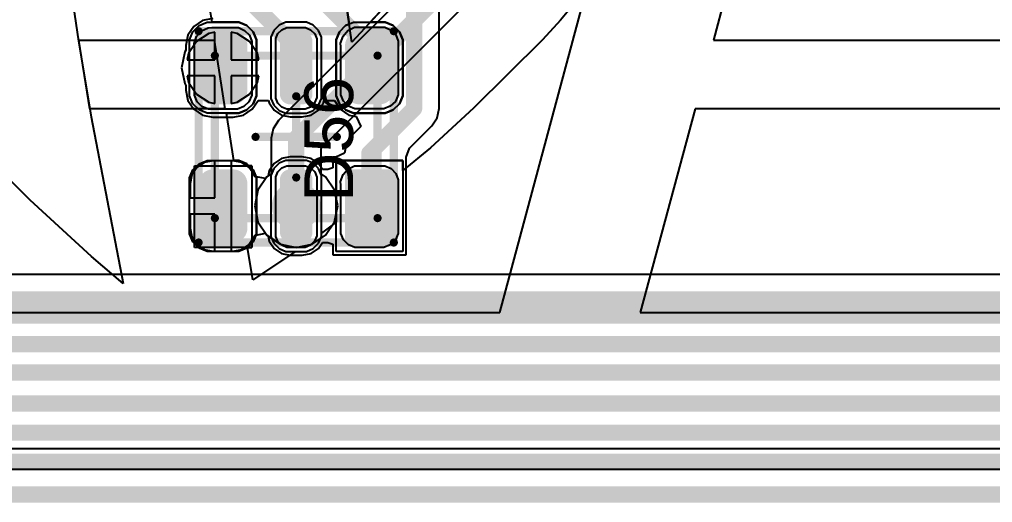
# Model space of a CAD drawing. Header units: inches. Extents: x -27 to 142, y -1 to 42.
# Drawn here: x 75.1 to 87.06, y -1 to 4.95 of the extents above; entities that cross this region are included whole.
import ezdxf

# ---------------------------------------------------------------- set-up
doc = ezdxf.new("R2010")
doc.units = ezdxf.units.IN
for name, color, linetype in [('Bottom Layer', 5, 'Continuous'), ('Keep-Out Layer', 6, 'Continuous'), ('Mechanical 1', 6, 'Continuous'), ('Mechanical 13', 56, 'Continuous'), ('Mechanical 15', 56, 'Continuous'), ('Top Layer', 1, 'Continuous'), ('Top Overlay', 2, 'Continuous'), ('Top Paste', 8, 'Continuous'), ('Top Solder', 216, 'Continuous'), ('Via Holes', 16, 'Continuous')]:
    doc.layers.add(name, color=color, linetype=linetype)
doc.styles.add('Arial', font='', dxfattribs={"height": 0.2})
doc.styles.get('Arial').set_extended_font_data('Arial')

# ---------------------------------------------------------------- blocks, each defined once
blk = doc.blocks.new('APA_RGB_LED_2020_828')
at = {"layer": 'Top Layer'}
h = blk.add_hatch(color=1, dxfattribs=at)
edge = h.paths.add_edge_path()
edge.add_arc((-1.125, 1.025), 0.125, 90, 180)
edge.add_line((-1.25, 1.025), (-1.25, 0.775))
edge.add_arc((-1.125, 0.775), 0.125, 180, 270)
edge.add_line((-1.125, 0.65), (-0.575, 0.65))
edge.add_arc((-0.575, 0.775), 0.125, 270, 360)
edge.add_line((-0.45, 0.775), (-0.45, 1.025))
edge.add_arc((-0.575, 1.025), 0.125, 0, 90)
edge.add_line((-0.575, 1.15), (-1.125, 1.15))
h = blk.add_hatch(color=1, dxfattribs=at)
edge = h.paths.add_edge_path()
edge.add_arc((0.575, 1.025), 0.125, 90, 180)
edge.add_line((0.45, 1.025), (0.45, 0.775))
edge.add_arc((0.575, 0.775), 0.125, 180, 270)
edge.add_line((0.575, 0.65), (1.125, 0.65))
edge.add_arc((1.125, 0.775), 0.125, 270, 360)
edge.add_line((1.25, 0.775), (1.25, 1.025))
edge.add_arc((1.125, 1.025), 0.125, 0, 90)
edge.add_line((1.125, 1.15), (0.575, 1.15))
h = blk.add_hatch(color=1, dxfattribs=at)
edge = h.paths.add_edge_path()
edge.add_arc((-1.175, 0.075), 0.075, 90, 180)
edge.add_line((-1.25, 0.075), (-1.25, -0.075))
edge.add_arc((-1.175, -0.075), 0.075, 180, 270)
edge.add_line((-1.175, -0.15), (-0.525, -0.15))
edge.add_arc((-0.525, -0.075), 0.075, 270, 360)
edge.add_line((-0.45, -0.075), (-0.45, 0.075))
edge.add_arc((-0.525, 0.075), 0.075, 0, 90)
edge.add_line((-0.525, 0.15), (-1.175, 0.15))
h = blk.add_hatch(color=1, dxfattribs=at)
edge = h.paths.add_edge_path()
edge.add_arc((0.525, 0.075), 0.075, 90, 180)
edge.add_line((0.45, 0.075), (0.45, -0.075))
edge.add_arc((0.525, -0.075), 0.075, 180, 270)
edge.add_line((0.525, -0.15), (1.175, -0.15))
edge.add_arc((1.175, -0.075), 0.075, 270, 360)
edge.add_line((1.25, -0.075), (1.25, 0.075))
edge.add_arc((1.175, 0.075), 0.075, 0, 90)
edge.add_line((1.175, 0.15), (0.525, 0.15))
blk.add_hatch(color=1, dxfattribs=at).paths.add_polyline_path([(-1.25, -0.65), (-0.45, -0.65), (-0.45, -1.15), (-1.25, -1.15)])
h = blk.add_hatch(color=1, dxfattribs=at)
edge = h.paths.add_edge_path()
edge.add_arc((0.575, -0.775), 0.125, 90, 180)
edge.add_line((0.45, -0.775), (0.45, -1.025))
edge.add_arc((0.575, -1.025), 0.125, 180, 270)
edge.add_line((0.575, -1.15), (1.125, -1.15))
edge.add_arc((1.125, -1.025), 0.125, 270, 360)
edge.add_line((1.25, -1.025), (1.25, -0.775))
edge.add_arc((1.125, -0.775), 0.125, 0, 90)
edge.add_line((1.125, -0.65), (0.575, -0.65))
at = {"layer": 'Top Paste'}
h = blk.add_hatch(color=8, dxfattribs=at)
edge = h.paths.add_edge_path()
edge.add_arc((-1.125, 1.025), 0.125, 90, 180)
edge.add_line((-1.25, 1.025), (-1.25, 0.775))
edge.add_arc((-1.125, 0.775), 0.125, 180, 270)
edge.add_line((-1.125, 0.65), (-0.575, 0.65))
edge.add_arc((-0.575, 0.775), 0.125, 270, 360)
edge.add_line((-0.45, 0.775), (-0.45, 1.025))
edge.add_arc((-0.575, 1.025), 0.125, 0, 90)
edge.add_line((-0.575, 1.15), (-1.125, 1.15))
h = blk.add_hatch(color=8, dxfattribs=at)
edge = h.paths.add_edge_path()
edge.add_arc((0.575, 1.025), 0.125, 90, 180)
edge.add_line((0.45, 1.025), (0.45, 0.775))
edge.add_arc((0.575, 0.775), 0.125, 180, 270)
edge.add_line((0.575, 0.65), (1.125, 0.65))
edge.add_arc((1.125, 0.775), 0.125, 270, 360)
edge.add_line((1.25, 0.775), (1.25, 1.025))
edge.add_arc((1.125, 1.025), 0.125, 0, 90)
edge.add_line((1.125, 1.15), (0.575, 1.15))
h = blk.add_hatch(color=8, dxfattribs=at)
edge = h.paths.add_edge_path()
edge.add_arc((-1.175, 0.075), 0.075, 90, 180)
edge.add_line((-1.25, 0.075), (-1.25, -0.075))
edge.add_arc((-1.175, -0.075), 0.075, 180, 270)
edge.add_line((-1.175, -0.15), (-0.525, -0.15))
edge.add_arc((-0.525, -0.075), 0.075, 270, 360)
edge.add_line((-0.45, -0.075), (-0.45, 0.075))
edge.add_arc((-0.525, 0.075), 0.075, 0, 90)
edge.add_line((-0.525, 0.15), (-1.175, 0.15))
h = blk.add_hatch(color=8, dxfattribs=at)
edge = h.paths.add_edge_path()
edge.add_arc((0.525, 0.075), 0.075, 90, 180)
edge.add_line((0.45, 0.075), (0.45, -0.075))
edge.add_arc((0.525, -0.075), 0.075, 180, 270)
edge.add_line((0.525, -0.15), (1.175, -0.15))
edge.add_arc((1.175, -0.075), 0.075, 270, 360)
edge.add_line((1.25, -0.075), (1.25, 0.075))
edge.add_arc((1.175, 0.075), 0.075, 0, 90)
edge.add_line((1.175, 0.15), (0.525, 0.15))
blk.add_hatch(color=8, dxfattribs=at).paths.add_polyline_path([(-1.25, -0.65), (-0.45, -0.65), (-0.45, -1.15), (-1.25, -1.15)])
h = blk.add_hatch(color=8, dxfattribs=at)
edge = h.paths.add_edge_path()
edge.add_arc((0.575, -0.775), 0.125, 90, 180)
edge.add_line((0.45, -0.775), (0.45, -1.025))
edge.add_arc((0.575, -1.025), 0.125, 180, 270)
edge.add_line((0.575, -1.15), (1.125, -1.15))
edge.add_arc((1.125, -1.025), 0.125, 270, 360)
edge.add_line((1.25, -1.025), (1.25, -0.775))
edge.add_arc((1.125, -0.775), 0.125, 0, 90)
edge.add_line((1.125, -0.65), (0.575, -0.65))
at = {"layer": 'Top Solder'}
h = blk.add_hatch(color=216, dxfattribs=at)
edge = h.paths.add_edge_path()
edge.add_arc((-1.125, 1.025), 0.175, 90, 180)
edge.add_line((-1.3, 1.025), (-1.3, 0.775))
edge.add_arc((-1.125, 0.775), 0.175, 180, 270)
edge.add_line((-1.125, 0.6), (-0.575, 0.6))
edge.add_arc((-0.575, 0.775), 0.175, 270, 360)
edge.add_line((-0.4, 0.775), (-0.4, 1.025))
edge.add_arc((-0.575, 1.025), 0.175, 0, 90)
edge.add_line((-0.575, 1.2), (-1.125, 1.2))
h = blk.add_hatch(color=216, dxfattribs=at)
edge = h.paths.add_edge_path()
edge.add_arc((0.575, 1.025), 0.175, 90, 180)
edge.add_line((0.4, 1.025), (0.4, 0.775))
edge.add_arc((0.575, 0.775), 0.175, 180, 270)
edge.add_line((0.575, 0.6), (1.125, 0.6))
edge.add_arc((1.125, 0.775), 0.175, 270, 360)
edge.add_line((1.3, 0.775), (1.3, 1.025))
edge.add_arc((1.125, 1.025), 0.175, 0, 90)
edge.add_line((1.125, 1.2), (0.575, 1.2))
h = blk.add_hatch(color=216, dxfattribs=at)
edge = h.paths.add_edge_path()
edge.add_arc((-1.175, 0.075), 0.125, 90, 180)
edge.add_line((-1.3, 0.075), (-1.3, -0.075))
edge.add_arc((-1.175, -0.075), 0.125, 180, 270)
edge.add_line((-1.175, -0.2), (-0.525, -0.2))
edge.add_arc((-0.525, -0.075), 0.125, 270, 360)
edge.add_line((-0.4, -0.075), (-0.4, 0.075))
edge.add_arc((-0.525, 0.075), 0.125, 0, 90)
edge.add_line((-0.525, 0.2), (-1.175, 0.2))
h = blk.add_hatch(color=216, dxfattribs=at)
edge = h.paths.add_edge_path()
edge.add_arc((0.525, 0.075), 0.125, 90, 180)
edge.add_line((0.4, 0.075), (0.4, -0.075))
edge.add_arc((0.525, -0.075), 0.125, 180, 270)
edge.add_line((0.525, -0.2), (1.175, -0.2))
edge.add_arc((1.175, -0.075), 0.125, 270, 360)
edge.add_line((1.3, -0.075), (1.3, 0.075))
edge.add_arc((1.175, 0.075), 0.125, 0, 90)
edge.add_line((1.175, 0.2), (0.525, 0.2))
blk.add_hatch(color=216, dxfattribs=at).paths.add_polyline_path([(-1.3, -0.6), (-0.4, -0.6), (-0.4, -1.2), (-1.3, -1.2)])
h = blk.add_hatch(color=216, dxfattribs=at)
edge = h.paths.add_edge_path()
edge.add_arc((0.575, -0.775), 0.175, 90, 180)
edge.add_line((0.4, -0.775), (0.4, -1.025))
edge.add_arc((0.575, -1.025), 0.175, 180, 270)
edge.add_line((0.575, -1.2), (1.125, -1.2))
edge.add_arc((1.125, -1.025), 0.175, 270, 360)
edge.add_line((1.3, -1.025), (1.3, -0.775))
edge.add_arc((1.125, -0.775), 0.175, 0, 90)
edge.add_line((1.125, -0.6), (0.575, -0.6))
at = {"layer": 'Mechanical 13'}
for points in [[(-1, 1, 0.1, 0.1, 0), (1, 1, 0.1, 0.1, 0)], [(-1, 1, 0.1, 0.1, 0), (-1, -1, 0.1, 0.1, 0)], [(1, 1, 0.1, 0.1, 0), (1, -1, 0.1, 0.1, 0)], [(-1, -1, 0.1, 0.1, 0), (1, -1, 0.1, 0.1, 0)]]:
    blk.add_lwpolyline(points, format="xyseb", dxfattribs=at)
for points in [[(-1.025, 1, 0.05, 0.05, 1), (-0.975, 1, 0.05, 0.05, 1)], [(-1.025, 1, 0.05, 0.05, 1), (-0.975, 1, 0.05, 0.05, 1)], [(0.975, 1, 0.05, 0.05, 1), (1.025, 1, 0.05, 0.05, 1)], [(0.975, 1, 0.05, 0.05, 1), (1.025, 1, 0.05, 0.05, 1)], [(-1.025, -1, 0.05, 0.05, 1), (-0.975, -1, 0.05, 0.05, 1)], [(-1.025, -1, 0.05, 0.05, 1), (-0.975, -1, 0.05, 0.05, 1)], [(0.975, -1, 0.05, 0.05, 1), (1.025, -1, 0.05, 0.05, 1)], [(0.975, -1, 0.05, 0.05, 1), (1.025, -1, 0.05, 0.05, 1)]]:
    blk.add_lwpolyline(points, format="xyseb", close=True, dxfattribs=at)
at = {"layer": 'Mechanical 15'}
for points in [[(-1.3, 1.2, 0.1, 0.1, 0), (-1.3, -1.2, 0.1, 0.1, 0)], [(-1.3, 1.2, 0.1, 0.1, 0), (1.3, 1.2, 0.1, 0.1, 0)], [(1.3, 1.2, 0.1, 0.1, 0), (1.3, -1.2, 0.1, 0.1, 0)], [(0, 0.5, 0.1, 0.1, 0), (0, -0.5, 0.1, 0.1, 0)], [(-0.5, 0, 0.1, 0.1, 0), (0.5, 0, 0.1, 0.1, 0)], [(-1.3, -1.2, 0.1, 0.1, 0), (1.3, -1.2, 0.1, 0.1, 0)]]:
    blk.add_lwpolyline(points, format="xyseb", dxfattribs=at)
for points in [[(-1.325, 1.2, 0.05, 0.05, 1), (-1.275, 1.2, 0.05, 0.05, 1)], [(-1.325, 1.2, 0.05, 0.05, 1), (-1.275, 1.2, 0.05, 0.05, 1)], [(1.275, 1.2, 0.05, 0.05, 1), (1.325, 1.2, 0.05, 0.05, 1)], [(1.275, 1.2, 0.05, 0.05, 1), (1.325, 1.2, 0.05, 0.05, 1)], [(-0.025, 0.5, 0.05, 0.05, 1), (0.025, 0.5, 0.05, 0.05, 1)], [(-0.525, 0, 0.05, 0.05, 1), (-0.475, 0, 0.05, 0.05, 1)], [(0.475, 0, 0.05, 0.05, 1), (0.525, 0, 0.05, 0.05, 1)], [(-0.025, -0.5, 0.05, 0.05, 1), (0.025, -0.5, 0.05, 0.05, 1)], [(-1.325, -1.2, 0.05, 0.05, 1), (-1.275, -1.2, 0.05, 0.05, 1)], [(-1.325, -1.2, 0.05, 0.05, 1), (-1.275, -1.2, 0.05, 0.05, 1)], [(1.275, -1.2, 0.05, 0.05, 1), (1.325, -1.2, 0.05, 0.05, 1)], [(1.275, -1.2, 0.05, 0.05, 1), (1.325, -1.2, 0.05, 0.05, 1)]]:
    blk.add_lwpolyline(points, format="xyseb", close=True, dxfattribs=at)
at = {"layer": 'Top Overlay'}
for p, q in [((-1.369, 1.193), (-1.293, 1.269)), ((-1.293, 1.269), (-1.194, 1.31)), ((-1.194, 1.31), (-1.14, 1.31)), ((-1.14, 1.31), (-1.14, 1.31)), ((-1.14, 1.31), (-0.56, 1.31)), ((-0.56, 1.31), (-0.506, 1.31)), ((-0.506, 1.31), (-0.407, 1.269)), ((-0.407, 1.269), (-0.331, 1.193)), ((0.331, 1.193), (0.407, 1.269)), ((0.407, 1.269), (0.506, 1.31)), ((0.506, 1.31), (0.56, 1.31)), ((0.56, 1.31), (0.56, 1.31)), ((0.56, 1.31), (1.14, 1.31)), ((1.14, 1.31), (1.194, 1.31)), ((1.194, 1.31), (1.293, 1.269)), ((1.293, 1.269), (1.369, 1.193)), ((-1.41, 1.094), (-1.369, 1.193)), ((-1.41, 1.04), (-1.41, 1.094)), ((-0.331, 1.193), (-0.29, 1.094)), ((-0.29, 1.094), (-0.29, 1.04)), ((0.29, 1.094), (0.331, 1.193)), ((0.29, 1.04), (0.29, 1.094)), ((1.369, 1.193), (1.41, 1.094)), ((1.41, 1.094), (1.41, 1.04)), ((-1.41, 0.76), (-1.41, 1.04)), ((-0.29, 1.04), (-0.29, 1.04)), ((-0.29, 1.04), (-0.29, 0.76)), ((0.29, 0.76), (0.29, 1.04)), ((1.41, 1.04), (1.41, 1.04)), ((1.41, 1.04), (1.41, 0.76)), ((-1.41, 0.76), (-1.41, 0.76)), ((-1.41, 0.706), (-1.41, 0.76)), ((-0.29, 0.76), (-0.29, 0.706)), ((0.29, 0.76), (0.29, 0.76)), ((0.29, 0.706), (0.29, 0.76)), ((1.41, 0.76), (1.41, 0.706)), ((-1.369, 0.607), (-1.41, 0.706)), ((-1.293, 0.531), (-1.369, 0.607)), ((-0.331, 0.607), (-0.407, 0.531)), ((-0.29, 0.706), (-0.331, 0.607)), ((0.331, 0.607), (0.29, 0.706)), ((0.407, 0.531), (0.331, 0.607)), ((1.369, 0.607), (1.293, 0.531)), ((1.41, 0.706), (1.369, 0.607)), ((-1.194, 0.49), (-1.293, 0.531)), ((-1.14, 0.49), (-1.194, 0.49)), ((-0.56, 0.49), (-1.14, 0.49)), ((-0.506, 0.49), (-0.56, 0.49)), ((-0.56, 0.49), (-0.56, 0.49)), ((-0.407, 0.531), (-0.506, 0.49)), ((0.506, 0.49), (0.407, 0.531)), ((0.56, 0.49), (0.506, 0.49)), ((1.14, 0.49), (0.56, 0.49)), ((1.194, 0.49), (1.14, 0.49)), ((1.14, 0.49), (1.14, 0.49)), ((1.293, 0.531), (1.194, 0.49)), ((-1.31, 0.275), (-1.375, 0.21)), ((-1.226, 0.31), (-1.31, 0.275)), ((-1.18, 0.31), (-1.226, 0.31)), ((-0.52, 0.31), (-1.18, 0.31)), ((-0.474, 0.31), (-0.52, 0.31)), ((-0.52, 0.31), (-0.52, 0.31)), ((-0.39, 0.275), (-0.474, 0.31)), ((-0.325, 0.21), (-0.39, 0.275)), ((0.39, 0.275), (0.325, 0.21)), ((0.474, 0.31), (0.39, 0.275)), ((0.52, 0.31), (0.474, 0.31)), ((1.18, 0.31), (0.52, 0.31)), ((1.226, 0.31), (1.18, 0.31)), ((1.18, 0.31), (1.18, 0.31)), ((1.31, 0.275), (1.226, 0.31)), ((1.375, 0.21), (1.31, 0.275)), ((-1.375, 0.21), (-1.41, 0.126)), ((-1.41, 0.126), (-1.41, 0.08)), ((-0.29, 0.126), (-0.325, 0.21)), ((-0.29, 0.08), (-0.29, 0.126)), ((0.325, 0.21), (0.29, 0.126)), ((0.29, 0.126), (0.29, 0.08)), ((1.41, 0.126), (1.375, 0.21)), ((1.41, 0.08), (1.41, 0.126)), ((-1.41, 0.08), (-1.41, -0.08)), ((-1.41, 0.08), (-1.41, 0.08)), ((-0.29, -0.08), (-0.29, 0.08)), ((0.29, 0.08), (0.29, -0.08)), ((0.29, 0.08), (0.29, 0.08)), ((1.41, -0.08), (1.41, 0.08)), ((-1.41, -0.08), (-1.41, -0.126)), ((-0.29, -0.126), (-0.29, -0.08)), ((-0.29, -0.08), (-0.29, -0.08)), ((0.29, -0.08), (0.29, -0.126)), ((1.41, -0.126), (1.41, -0.08)), ((1.41, -0.08), (1.41, -0.08)), ((-1.41, -0.126), (-1.375, -0.21)), ((-1.375, -0.21), (-1.31, -0.275)), ((-0.39, -0.275), (-0.325, -0.21)), ((-0.325, -0.21), (-0.29, -0.126)), ((0.29, -0.126), (0.325, -0.21)), ((0.325, -0.21), (0.39, -0.275)), ((1.31, -0.275), (1.375, -0.21)), ((1.375, -0.21), (1.41, -0.126)), ((-1.31, -0.275), (-1.226, -0.31)), ((-1.226, -0.31), (-1.18, -0.31)), ((-1.18, -0.31), (-1.18, -0.31)), ((-1.18, -0.31), (-0.52, -0.31)), ((-0.52, -0.31), (-0.474, -0.31)), ((-0.474, -0.31), (-0.39, -0.275)), ((0.39, -0.275), (0.474, -0.31)), ((0.474, -0.31), (0.52, -0.31)), ((0.52, -0.31), (0.52, -0.31)), ((0.52, -0.31), (1.18, -0.31)), ((1.18, -0.31), (1.226, -0.31)), ((1.226, -0.31), (1.31, -0.275)), ((-1.41, -1.31), (-1.41, -0.49)), ((-1.41, -0.49), (-0.29, -0.49)), ((-0.29, -0.49), (-0.29, -1.31)), ((0.331, -0.607), (0.407, -0.531)), ((0.407, -0.531), (0.506, -0.49)), ((0.506, -0.49), (0.56, -0.49)), ((0.56, -0.49), (0.56, -0.49)), ((0.56, -0.49), (1.14, -0.49)), ((1.14, -0.49), (1.194, -0.49)), ((1.194, -0.49), (1.293, -0.531)), ((1.293, -0.531), (1.369, -0.607)), ((0.29, -0.706), (0.331, -0.607)), ((0.29, -0.76), (0.29, -0.706)), ((1.369, -0.607), (1.41, -0.706)), ((1.41, -0.706), (1.41, -0.76)), ((0.29, -1.04), (0.29, -0.76)), ((1.41, -0.76), (1.41, -0.76)), ((1.41, -0.76), (1.41, -1.04)), ((0.29, -1.04), (0.29, -1.04)), ((0.29, -1.094), (0.29, -1.04)), ((1.41, -1.04), (1.41, -1.094)), ((0.331, -1.193), (0.29, -1.094)), ((0.407, -1.269), (0.331, -1.193)), ((1.369, -1.193), (1.293, -1.269)), ((1.41, -1.094), (1.369, -1.193)), ((-0.29, -1.31), (-1.41, -1.31)), ((0.506, -1.31), (0.407, -1.269)), ((0.56, -1.31), (0.506, -1.31)), ((1.14, -1.31), (0.56, -1.31)), ((1.194, -1.31), (1.14, -1.31)), ((1.14, -1.31), (1.14, -1.31)), ((1.293, -1.269), (1.194, -1.31))]:
    blk.add_line(p, q, dxfattribs=at)
at = {"layer": 'Mechanical 15', "style": 'Arial'}
blk.add_text('D56', height=0.6, dxfattribs=at).set_placement((-0.8, -0.7))

msp = doc.modelspace()

# ---------------------------------------------------------------- hatches: boundary and pattern name
at = {"layer": 'Bottom Layer'}
h = msp.add_hatch(color=5, dxfattribs=at)
edge = h.paths.add_edge_path()
edge.add_arc((77.6, 4.35), 0.3, 0, 360)
h = msp.add_hatch(color=5, dxfattribs=at)
edge = h.paths.add_edge_path()
edge.add_arc((78.5, 2.65), 0.3, 0, 360)
at = {"layer": 'Top Layer'}
h = msp.add_hatch(color=1, dxfattribs=at)
edge = h.paths.add_edge_path()
edge.add_arc((77.6, 4.35), 0.3, 0, 360)
h = msp.add_hatch(color=1, dxfattribs=at)
edge = h.paths.add_edge_path()
edge.add_arc((78.5, 2.65), 0.3, 0, 360)
at = {"layer": 'Via Holes'}
h = msp.add_hatch(color=7, dxfattribs=at)
edge = h.paths.add_edge_path()
edge.add_arc((77.6, 4.35), 0.15, 0, 360)
h = msp.add_hatch(color=7, dxfattribs=at)
edge = h.paths.add_edge_path()
edge.add_arc((78.5, 2.65), 0.15, 0, 360)

# ---------------------------------------------------------------- linework, layer by layer
at = {"layer": 'Bottom Layer'}
for p, q in [((82.503, 7.919), (78.284, 3.7)), ((78.806, 3.357), (82.936, 7.486)), ((77.5, 4.789), (77.424, 4.774)), ((77.5, 4.45), (77.5, 4.789)), ((77.776, 4.774), (77.7, 4.789)), ((77.7, 4.789), (77.7, 4.45)), ((77.276, 4.674), (77.176, 4.526)), ((77.424, 4.774), (77.276, 4.674)), ((77.924, 4.674), (77.776, 4.774)), ((78.024, 4.526), (77.924, 4.674)), ((77.176, 4.526), (77.161, 4.45)), ((77.161, 4.45), (77.5, 4.45)), ((77.7, 4.45), (78.039, 4.45)), ((78.039, 4.45), (78.024, 4.526)), ((77.5, 4.25), (77.161, 4.25)), ((77.161, 4.25), (77.176, 4.174)), ((77.5, 3.911), (77.5, 4.25)), ((78.039, 4.25), (77.7, 4.25)), ((77.7, 4.25), (77.7, 3.911)), ((78.024, 4.174), (78.039, 4.25)), ((77.176, 4.174), (77.276, 4.026)), ((77.924, 4.026), (78.024, 4.174)), ((77.276, 4.026), (77.424, 3.926)), ((77.776, 3.926), (77.924, 4.026)), ((77.424, 3.926), (77.5, 3.911)), ((77.7, 3.911), (77.776, 3.926)), ((78.217, 3.6), (78.194, 3.483)), ((78.284, 3.7), (78.217, 3.6)), ((78.194, 3.483), (78.194, 3.483)), ((78.194, 3.483), (78.194, 3.047)), ((78.806, 3.047), (78.806, 3.357)), ((78.14, 3.01), (78.029, 2.845)), ((78.194, 3.047), (78.14, 3.01)), ((78.86, 3.01), (78.806, 3.047)), ((78.971, 2.845), (78.86, 3.01)), ((78.029, 2.845), (77.99, 2.65)), ((79.01, 2.65), (78.971, 2.845)), ((77.99, 2.65), (78.029, 2.455)), ((78.971, 2.455), (79.01, 2.65)), ((78.029, 2.455), (78.14, 2.29)), ((78.86, 2.29), (78.971, 2.455)), ((78.14, 2.29), (78.305, 2.179)), ((78.695, 2.179), (78.86, 2.29)), ((78.305, 2.179), (78.5, 2.14)), ((78.5, 2.14), (78.695, 2.179)), ((92.558, 1.808), (74.669, 1.808))]:
    msp.add_line(p, q, dxfattribs=at)
for points in [[(78.5, 3.483, 0.2, 0.2, 0), (83, 7.983, 0.2, 0.2, 0)], [(78.5, 2.65, 0.2, 0.2, 0), (78.5, 3.483, 0.2, 0.2, 0)], [(74.5, 1.4, 0.4, 0.4, 0), (117.7, 1.4, 0.4, 0.4, 0)], [(74.05, 0.95, 0.2, 0.2, 0), (121.345, 0.95, 0.2, 0.2, 0)], [(73.7, 0.6, 0.2, 0.2, 0), (121.8, 0.6, 0.2, 0.2, 0)], [(73.48, 0.22, 0.2, 0.2, 0), (122.12, 0.22, 0.2, 0.2, 0)], [(73.14, -0.14, 0.2, 0.2, 0), (122.66, -0.14, 0.2, 0.2, 0)], [(72.8, -0.5, 0.2, 0.2, 0), (123.2, -0.5, 0.2, 0.2, 0)]]:
    msp.add_lwpolyline(points, format="xyseb", dxfattribs=at)
for points in [[(78.45, 3.483, 0.1, 0.1, 1), (78.55, 3.483, 0.1, 0.1, 1)], [(78.45, 3.483, 0.1, 0.1, 1), (78.55, 3.483, 0.1, 0.1, 1)], [(78.45, 2.65, 0.1, 0.1, 1), (78.55, 2.65, 0.1, 0.1, 1)]]:
    msp.add_lwpolyline(points, format="xyseb", close=True, dxfattribs=at)
at = {"layer": 'Keep-Out Layer'}
msp.add_lwpolyline([(-20.039, -0.9, 0.2, 0.2, 0), (135.825, -0.9, 0.2, 0.2, 0)], format="xyseb", dxfattribs=at)
at = {"layer": 'Mechanical 1'}
msp.add_lwpolyline([(-20.039, -0.9, 0.2, 0.2, 0), (135.825, -0.9, 0.2, 0.2, 0)], format="xyseb", dxfattribs=at)
at = {"layer": 'Top Layer'}
for p, q in [((80.256, 3.85), (80.256, 5.623)), ((77.348, 4.931), (77.241, 4.859)), ((77.475, 4.956), (77.348, 4.931)), ((77.241, 4.859), (77.169, 4.752)), ((77.169, 4.752), (77.144, 4.625)), ((77.144, 4.567), (77.129, 4.545)), ((77.144, 4.625), (77.144, 4.567)), ((77.129, 4.545), (77.09, 4.35)), ((77.09, 4.35), (77.129, 4.155)), ((77.129, 4.155), (77.144, 4.133)), ((77.144, 4.133), (77.144, 4.075)), ((77.144, 4.075), (77.169, 3.948)), ((77.169, 3.948), (77.241, 3.841)), ((78.031, 3.947), (78.035, 3.948)), ((78.035, 3.948), (78.16, 3.946)), ((78.84, 3.946), (78.965, 3.948)), ((78.965, 3.948), (78.969, 3.947)), ((77.241, 3.841), (77.348, 3.769)), ((77.852, 3.769), (77.959, 3.841)), ((77.959, 3.841), (78.031, 3.947)), ((78.16, 3.946), (78.166, 3.918)), ((78.166, 3.918), (78.227, 3.827)), ((78.773, 3.827), (78.834, 3.918)), ((78.834, 3.918), (78.84, 3.946)), ((78.969, 3.947), (79.041, 3.841)), ((79.041, 3.841), (79.148, 3.769)), ((80.233, 3.733), (80.256, 3.85)), ((80.256, 3.85), (80.256, 3.85)), ((77.348, 3.769), (77.475, 3.744)), ((77.475, 3.744), (77.725, 3.744)), ((77.725, 3.744), (77.852, 3.769)), ((78.227, 3.827), (78.318, 3.766)), ((78.318, 3.766), (78.425, 3.745)), ((78.425, 3.745), (78.575, 3.745)), ((78.575, 3.745), (78.682, 3.766)), ((78.682, 3.766), (78.773, 3.827)), ((79.148, 3.769), (79.239, 3.751)), ((79.239, 3.751), (79.296, 3.628)), ((80.166, 3.634), (80.233, 3.733)), ((79.296, 3.628), (79.184, 3.516)), ((79.894, 3.361), (80.166, 3.634)), ((80.166, 3.634), (80.166, 3.634)), ((79.184, 3.516), (79.117, 3.417)), ((79.117, 3.417), (79.094, 3.3)), ((79.85, 3.25), (79.894, 3.361)), ((78.318, 3.234), (78.227, 3.173)), ((78.425, 3.255), (78.318, 3.234)), ((78.575, 3.255), (78.425, 3.255)), ((78.682, 3.234), (78.575, 3.255)), ((78.773, 3.173), (78.682, 3.234)), ((78.986, 3.25), (78.95, 3.25)), ((78.95, 3.25), (78.95, 3.12)), ((79.094, 3.3), (78.986, 3.25)), ((79.85, 2.05), (79.85, 3.25)), ((79.85, 3.25), (79.85, 3.25)), ((79.85, 3.25), (79.85, 3.25)), ((77.277, 3.123), (77.216, 3.032)), ((77.368, 3.184), (77.277, 3.123)), ((77.475, 3.205), (77.368, 3.184)), ((77.5, 3.205), (77.475, 3.205)), ((77.5, 2.75), (77.5, 3.205)), ((77.725, 3.205), (77.7, 3.205)), ((77.7, 3.205), (77.7, 2.65)), ((77.832, 3.184), (77.725, 3.205)), ((77.923, 3.123), (77.832, 3.184)), ((77.984, 3.032), (77.923, 3.123)), ((78.227, 3.173), (78.166, 3.082)), ((78.823, 3.099), (78.773, 3.173)), ((78.95, 3.12), (78.888, 3.1)), ((77.216, 3.032), (77.195, 2.925)), ((77.988, 3.012), (77.984, 3.032)), ((78.123, 2.986), (77.988, 3.012)), ((78.14, 3.01), (78.123, 2.986)), ((78.154, 3.02), (78.14, 3.01)), ((78.166, 3.082), (78.154, 3.02)), ((78.888, 3.1), (78.823, 3.099)), ((77.195, 2.925), (77.195, 2.75)), ((77.195, 2.75), (77.5, 2.75)), ((77.7, 2.65), (77.7, 2.095)), ((77.5, 2.55), (77.195, 2.55)), ((77.195, 2.55), (77.195, 2.375)), ((77.5, 2.095), (77.5, 2.55)), ((77.195, 2.375), (77.216, 2.268)), ((77.984, 2.268), (77.988, 2.288)), ((77.988, 2.288), (78.123, 2.314)), ((78.123, 2.314), (78.14, 2.29)), ((78.14, 2.29), (78.154, 2.28)), ((78.154, 2.28), (78.166, 2.218)), ((77.216, 2.268), (77.277, 2.177)), ((77.277, 2.177), (77.368, 2.116)), ((77.832, 2.116), (77.923, 2.177)), ((77.923, 2.177), (77.984, 2.268)), ((78.166, 2.218), (78.227, 2.127)), ((78.773, 2.127), (78.823, 2.201)), ((78.823, 2.201), (78.888, 2.2)), ((78.888, 2.2), (78.95, 2.18)), ((78.95, 2.18), (78.95, 2.05)), ((77.368, 2.116), (77.475, 2.095)), ((77.475, 2.095), (77.5, 2.095)), ((77.7, 2.095), (77.725, 2.095)), ((77.725, 2.095), (77.832, 2.116)), ((78.227, 2.127), (78.318, 2.066)), ((78.318, 2.066), (78.425, 2.045)), ((78.425, 2.045), (78.575, 2.045)), ((78.575, 2.045), (78.682, 2.066)), ((78.682, 2.066), (78.773, 2.127)), ((78.95, 2.05), (79.85, 2.05)), ((135.59, -0.594), (-19.804, -0.594))]:
    msp.add_line(p, q, dxfattribs=at)
for points in [[(79.95, 3.85, 0.2, 0.2, 0), (79.95, 5.75, 0.2, 0.2, 0)], [(77.533, 5.567, 0.2, 0.2, 0), (78.5, 4.6, 0.2, 0.2, 0)], [(78.433, 5.567, 0.2, 0.2, 0), (79.4, 4.6, 0.2, 0.2, 0)], [(78.5, 4.35, 0.2, 0.2, 0), (78.5, 4.6, 0.2, 0.2, 0)], [(79.4, 4.35, 0.2, 0.2, 0), (79.4, 4.6, 0.2, 0.2, 0)], [(79.4, 3.3, 0.2, 0.2, 0), (79.95, 3.85, 0.2, 0.2, 0)], [(79.4, 2.65, 0.2, 0.2, 0), (79.4, 3.3, 0.2, 0.2, 0)]]:
    msp.add_lwpolyline(points, format="xyseb", dxfattribs=at)
for points in [[(78.45, 4.6, 0.1, 0.1, 1), (78.55, 4.6, 0.1, 0.1, 1)], [(78.45, 4.6, 0.1, 0.1, 1), (78.55, 4.6, 0.1, 0.1, 1)], [(79.35, 4.6, 0.1, 0.1, 1), (79.45, 4.6, 0.1, 0.1, 1)], [(79.35, 4.6, 0.1, 0.1, 1), (79.45, 4.6, 0.1, 0.1, 1)], [(78.45, 4.35, 0.1, 0.1, 1), (78.55, 4.35, 0.1, 0.1, 1)], [(79.35, 4.35, 0.1, 0.1, 1), (79.45, 4.35, 0.1, 0.1, 1)], [(79.9, 3.85, 0.1, 0.1, 1), (80, 3.85, 0.1, 0.1, 1)], [(79.9, 3.85, 0.1, 0.1, 1), (80, 3.85, 0.1, 0.1, 1)], [(79.35, 3.3, 0.1, 0.1, 1), (79.45, 3.3, 0.1, 0.1, 1)], [(79.35, 3.3, 0.1, 0.1, 1), (79.45, 3.3, 0.1, 0.1, 1)], [(79.35, 2.65, 0.1, 0.1, 1), (79.45, 2.65, 0.1, 0.1, 1)]]:
    msp.add_lwpolyline(points, format="xyseb", close=True, dxfattribs=at)
at = {"layer": 'Top Overlay'}
for p, q in [((79.182, 4.664), (78.862, 6.975)), ((78.862, 6.975), (79.151, 4.887)), ((82.659, 6.026), (81.748, 4.938)), ((75.645, 5.896), (75.825, 4.676)), ((77.465, 4.91), (77.315, 5.854)), ((80.01, 5.558), (79.182, 4.664)), ((79.41, 4.91), (80.01, 5.558)), ((77.794, 4.91), (77.465, 4.91)), ((77.893, 4.869), (77.794, 4.91)), ((78.374, 4.91), (78.29, 4.875)), ((78.626, 4.91), (78.374, 4.91)), ((78.71, 4.875), (78.626, 4.91)), ((79.594, 4.91), (79.41, 4.91)), ((79.693, 4.869), (79.594, 4.91)), ((81.748, 4.938), (81.529, 4.696)), ((77.276, 4.736), (77.336, 4.803)), ((77.336, 4.803), (77.418, 4.843)), ((77.418, 4.843), (77.463, 4.845)), ((77.463, 4.845), (77.463, 4.845)), ((77.463, 4.845), (77.748, 4.845)), ((77.748, 4.845), (77.79, 4.844)), ((77.79, 4.844), (77.866, 4.81)), ((77.866, 4.81), (77.924, 4.75)), ((77.969, 4.793), (77.893, 4.869)), ((78.01, 4.694), (77.969, 4.793)), ((78.225, 4.81), (78.19, 4.726)), ((78.29, 4.875), (78.225, 4.81)), ((78.274, 4.771), (78.322, 4.819)), ((78.322, 4.819), (78.384, 4.845)), ((78.384, 4.845), (78.418, 4.845)), ((78.418, 4.845), (78.418, 4.845)), ((78.418, 4.845), (78.578, 4.845)), ((78.578, 4.845), (78.613, 4.845)), ((78.613, 4.845), (78.677, 4.818)), ((78.677, 4.818), (78.727, 4.769)), ((78.775, 4.81), (78.71, 4.875)), ((78.81, 4.726), (78.775, 4.81)), ((79.031, 4.793), (78.99, 4.694)), ((79.107, 4.869), (79.031, 4.793)), ((79.076, 4.741), (79.136, 4.808)), ((79.151, 4.887), (79.107, 4.869)), ((79.136, 4.808), (79.218, 4.848)), ((79.218, 4.848), (79.263, 4.85)), ((79.263, 4.85), (79.263, 4.85)), ((79.263, 4.85), (79.548, 4.85)), ((79.548, 4.85), (79.59, 4.849)), ((79.59, 4.849), (79.666, 4.815)), ((79.666, 4.815), (79.724, 4.755)), ((79.769, 4.793), (79.693, 4.869)), ((79.81, 4.694), (79.769, 4.793)), ((75.825, 4.676), (75.979, 3.746)), ((77.246, 4.65), (77.276, 4.736)), ((77.924, 4.75), (77.954, 4.672)), ((77.954, 4.672), (77.953, 4.63)), ((78.01, 4.64), (78.01, 4.694)), ((78.19, 4.726), (78.19, 4.68)), ((78.19, 4.68), (78.19, 4.02)), ((78.248, 4.709), (78.274, 4.771)), ((78.248, 4.675), (78.248, 4.709)), ((78.248, 4.01), (78.248, 4.675)), ((78.727, 4.769), (78.753, 4.705)), ((78.753, 4.705), (78.753, 4.67)), ((78.753, 4.67), (78.753, 4.02)), ((78.753, 4.67), (78.753, 4.67)), ((78.81, 4.68), (78.81, 4.726)), ((78.81, 4.02), (78.81, 4.68)), ((78.99, 4.694), (78.99, 4.64)), ((79.046, 4.655), (79.076, 4.741)), ((79.724, 4.755), (79.754, 4.677)), ((79.754, 4.677), (79.753, 4.635)), ((79.81, 4.64), (79.81, 4.694)), ((81.529, 4.696), (80.681, 3.852)), ((77.248, 4.605), (77.246, 4.65)), ((77.248, 4.055), (77.248, 4.605)), ((77.953, 4.63), (77.953, 4.055)), ((77.953, 4.63), (77.953, 4.63)), ((78.01, 4.06), (78.01, 4.64)), ((78.99, 4.64), (78.99, 4.06)), ((79.048, 4.61), (79.046, 4.655)), ((79.048, 4.06), (79.048, 4.61)), ((79.753, 4.635), (79.753, 4.06)), ((79.753, 4.635), (79.753, 4.635)), ((79.81, 4.06), (79.81, 4.64)), ((77.248, 4.012), (77.248, 4.055)), ((77.248, 4.055), (77.248, 4.055)), ((77.281, 3.933), (77.248, 4.012)), ((77.953, 4.012), (77.919, 3.932)), ((77.953, 4.055), (77.953, 4.012)), ((77.969, 3.907), (78.01, 4.006)), ((78.01, 4.006), (78.01, 4.06)), ((78.19, 4.02), (78.19, 3.974)), ((78.19, 3.974), (78.225, 3.89)), ((78.248, 3.976), (78.248, 4.01)), ((78.248, 4.01), (78.248, 4.01)), ((78.274, 3.914), (78.248, 3.976)), ((78.753, 3.984), (78.726, 3.918)), ((78.753, 4.02), (78.753, 3.984)), ((78.775, 3.89), (78.81, 3.974)), ((78.81, 3.974), (78.81, 4.02)), ((78.99, 4.06), (78.99, 4.006)), ((78.99, 4.006), (79.031, 3.907)), ((79.048, 4.017), (79.048, 4.06)), ((79.048, 4.06), (79.048, 4.06)), ((79.081, 3.938), (79.048, 4.017)), ((79.753, 4.017), (79.719, 3.937)), ((79.753, 4.06), (79.753, 4.017)), ((79.769, 3.907), (79.81, 4.006)), ((79.81, 4.006), (79.81, 4.06)), ((77.341, 3.873), (77.281, 3.933)), ((77.421, 3.84), (77.341, 3.873)), ((77.463, 3.84), (77.421, 3.84)), ((77.733, 3.84), (77.463, 3.84)), ((77.777, 3.84), (77.733, 3.84)), ((77.733, 3.84), (77.733, 3.84)), ((77.857, 3.872), (77.777, 3.84)), ((77.794, 3.79), (77.893, 3.831)), ((77.919, 3.932), (77.857, 3.872)), ((77.893, 3.831), (77.969, 3.907)), ((78.225, 3.89), (78.29, 3.825)), ((78.322, 3.866), (78.274, 3.914)), ((78.384, 3.84), (78.322, 3.866)), ((78.418, 3.84), (78.384, 3.84)), ((78.573, 3.84), (78.418, 3.84)), ((78.609, 3.84), (78.573, 3.84)), ((78.573, 3.84), (78.573, 3.84)), ((78.675, 3.867), (78.609, 3.84)), ((78.726, 3.918), (78.675, 3.867)), ((78.71, 3.825), (78.775, 3.89)), ((79.031, 3.907), (79.107, 3.831)), ((79.141, 3.878), (79.081, 3.938)), ((79.107, 3.831), (79.206, 3.79)), ((79.221, 3.845), (79.141, 3.878)), ((79.263, 3.845), (79.221, 3.845)), ((79.533, 3.845), (79.263, 3.845)), ((79.577, 3.845), (79.533, 3.845)), ((79.533, 3.845), (79.533, 3.845)), ((79.657, 3.877), (79.577, 3.845)), ((79.594, 3.79), (79.693, 3.831)), ((79.719, 3.937), (79.657, 3.877)), ((79.693, 3.831), (79.769, 3.907)), ((80.681, 3.852), (80.149, 3.366)), ((75.979, 3.746), (76.371, 1.695)), ((77.734, 3.21), (77.642, 3.79)), ((77.642, 3.79), (77.794, 3.79)), ((78.29, 3.825), (78.374, 3.79)), ((78.374, 3.79), (78.626, 3.79)), ((78.626, 3.79), (78.71, 3.825)), ((79.206, 3.79), (79.594, 3.79)), ((75.229, 2.722), (74.504, 3.446)), ((80.149, 3.366), (79.81, 3.088)), ((77.248, 3.145), (77.953, 3.145)), ((77.248, 2.14), (77.248, 3.145)), ((77.794, 3.21), (77.734, 3.21)), ((77.893, 3.169), (77.794, 3.21)), ((77.917, 3.145), (77.893, 3.169)), ((77.953, 3.145), (77.917, 3.145)), ((77.953, 3.145), (77.953, 2.14)), ((77.953, 3.109), (77.953, 3.145)), ((78.225, 3.11), (78.19, 3.026)), ((78.29, 3.175), (78.225, 3.11)), ((78.274, 3.071), (78.322, 3.119)), ((78.374, 3.21), (78.29, 3.175)), ((78.322, 3.119), (78.384, 3.145)), ((78.626, 3.21), (78.374, 3.21)), ((78.384, 3.145), (78.418, 3.145)), ((78.418, 3.145), (78.418, 3.145)), ((78.418, 3.145), (78.578, 3.145)), ((78.578, 3.145), (78.613, 3.145)), ((78.613, 3.145), (78.677, 3.118)), ((78.71, 3.175), (78.626, 3.21)), ((78.677, 3.118), (78.727, 3.069)), ((78.775, 3.11), (78.71, 3.175)), ((78.81, 3.026), (78.775, 3.11)), ((79.81, 3.21), (78.99, 3.21)), ((78.99, 3.21), (78.99, 2.45)), ((79.136, 3.103), (79.218, 3.143)), ((79.218, 3.143), (79.263, 3.145)), ((79.263, 3.145), (79.263, 3.145)), ((79.263, 3.145), (79.548, 3.145)), ((79.548, 3.145), (79.59, 3.144)), ((79.59, 3.144), (79.666, 3.11)), ((79.666, 3.11), (79.724, 3.05)), ((79.81, 3.088), (79.81, 3.21)), ((77.969, 3.093), (77.953, 3.109)), ((78.01, 2.994), (77.969, 3.093)), ((78.01, 2.94), (78.01, 2.994)), ((78.19, 3.026), (78.19, 2.98)), ((78.248, 3.009), (78.274, 3.071)), ((78.248, 2.975), (78.248, 3.009)), ((78.727, 3.069), (78.753, 3.005)), ((78.753, 3.005), (78.753, 2.97)), ((78.81, 2.98), (78.81, 3.026)), ((79.046, 2.95), (79.076, 3.036)), ((79.076, 3.036), (79.136, 3.103)), ((79.724, 3.05), (79.754, 2.972)), ((78.01, 2.36), (78.01, 2.94)), ((78.19, 2.98), (78.19, 2.32)), ((78.248, 2.31), (78.248, 2.975)), ((78.753, 2.97), (78.753, 2.32)), ((78.753, 2.97), (78.753, 2.97)), ((78.81, 2.32), (78.81, 2.98)), ((79.048, 2.905), (79.046, 2.95)), ((79.048, 2.355), (79.048, 2.905)), ((79.754, 2.972), (79.753, 2.93)), ((79.753, 2.93), (79.753, 2.355)), ((79.753, 2.93), (79.753, 2.93)), ((75.982, 2.027), (75.229, 2.722)), ((78.99, 2.45), (78.81, 2.313)), ((77.969, 2.207), (78.01, 2.306)), ((78.01, 2.306), (78.01, 2.36)), ((78.19, 2.32), (78.19, 2.274)), ((78.19, 2.274), (78.225, 2.19)), ((78.248, 2.276), (78.248, 2.31)), ((78.248, 2.31), (78.248, 2.31)), ((78.274, 2.214), (78.248, 2.276)), ((78.753, 2.284), (78.726, 2.218)), ((78.753, 2.32), (78.753, 2.284)), ((78.81, 2.313), (78.81, 2.32)), ((79.048, 2.312), (79.048, 2.355)), ((79.048, 2.355), (79.048, 2.355)), ((79.081, 2.233), (79.048, 2.312)), ((79.753, 2.312), (79.719, 2.232)), ((79.753, 2.355), (79.753, 2.312)), ((77.953, 2.191), (77.969, 2.207)), ((77.953, 2.14), (77.953, 2.191)), ((78.225, 2.19), (78.29, 2.125)), ((78.322, 2.166), (78.274, 2.214)), ((78.384, 2.14), (78.322, 2.166)), ((78.675, 2.167), (78.609, 2.14)), ((78.726, 2.218), (78.675, 2.167)), ((79.141, 2.173), (79.081, 2.233)), ((79.221, 2.14), (79.141, 2.173)), ((79.657, 2.172), (79.577, 2.14)), ((79.719, 2.232), (79.657, 2.172)), ((77.953, 2.14), (77.248, 2.14)), ((77.967, 1.74), (77.903, 2.14)), ((77.903, 2.14), (77.953, 2.14)), ((78.492, 2.09), (77.967, 1.74)), ((78.29, 2.125), (78.374, 2.09)), ((78.374, 2.09), (78.492, 2.09)), ((78.418, 2.14), (78.384, 2.14)), ((78.573, 2.14), (78.418, 2.14)), ((78.609, 2.14), (78.573, 2.14)), ((78.573, 2.14), (78.573, 2.14)), ((79.263, 2.14), (79.221, 2.14)), ((79.533, 2.14), (79.263, 2.14)), ((79.577, 2.14), (79.533, 2.14)), ((79.533, 2.14), (79.533, 2.14)), ((76.371, 1.695), (75.982, 2.027))]:
    msp.add_line(p, q, dxfattribs=at)
at = {"layer": 'Top Solder'}
for p, q in [((85.037, 9.936), (83.629, 4.69)), ((81.002, 1.337), (82.055, 5.265)), ((75.965, 3.843), (75.826, 4.69)), ((75.826, 4.69), (77.492, 4.69)), ((77.492, 4.69), (77.624, 3.843)), ((83.629, 4.69), (88.838, 4.69)), ((77.624, 3.843), (75.965, 3.843)), ((83.404, 3.843), (82.73, 1.337)), ((89.666, 3.843), (83.404, 3.843)), ((54.259, 1.337), (81.002, 1.337)), ((82.73, 1.337), (111.838, 1.337)), ((135.38, -0.34), (-19.579, -0.34))]:
    msp.add_line(p, q, dxfattribs=at)

# ---------------------------------------------------------------- block references
at = {"rotation": 90}
msp.add_blockref('APA_RGB_LED_2020_828', (78.5, 3.5), dxfattribs=at)

doc.saveas('drawing.dxf')
